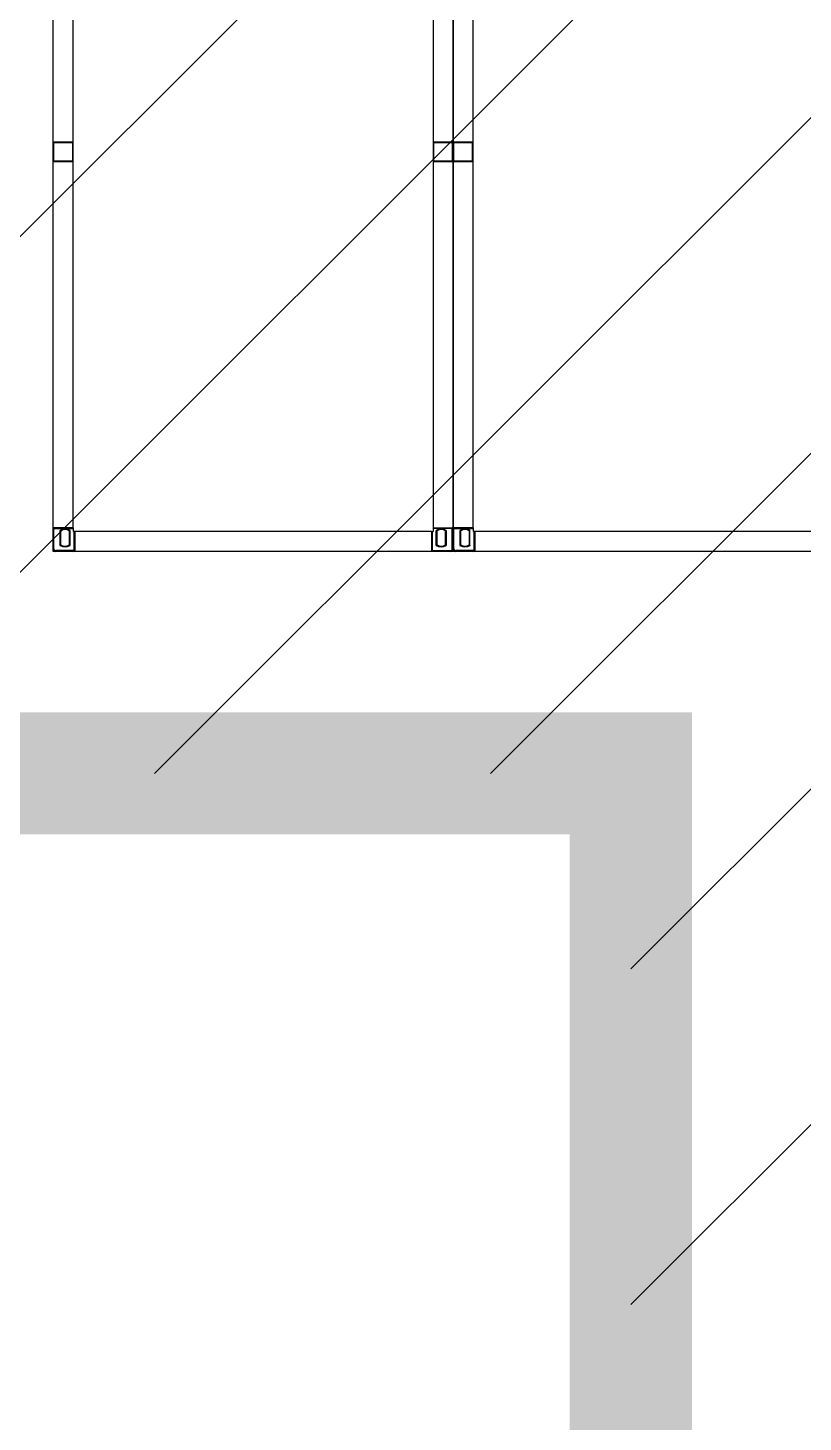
# Model space of a CAD drawing. Header units: millimetres. Extents: x 4080735 to 4152075, y -451436 to -400976.
# Drawn here: x 4146539 to 4146888, y -407620 to -406992 of the extents above; entities that cross this region are included whole.
import ezdxf

# ---------------------------------------------------------------- set-up
doc = ezdxf.new("R2010")
doc.units = ezdxf.units.MM
doc.header["$LTSCALE"] = 60
doc.layers.add('3', color=3, linetype='Continuous')

# ---------------------------------------------------------------- blocks, each defined once
blk = doc.blocks.new('KEY PLAN_NEW')
at = {"color": 253}
for p, q in [((-1340.86, -1728.38), (-1340.86, -1615.5)), ((-1286.86, -1615.5), (-1286.86, -1728.38)), ((-1280.86, -1728.38), (-1280.86, -1615.5)), ((-1343.86, -1670.44), (-1340.86, -1670.44)), ((-1343.86, -1670.44), (-1343.86, -1673.44)), ((-1343.74, -1673.32), (-1343.74, -1670.56)), ((-1343.74, -1673.32), (-1343.74, -1670.56)), ((-1343.74, -1670.56), (-1340.98, -1670.56)), ((-1340.98, -1670.56), (-1340.98, -1673.32)), ((-1340.86, -1673.44), (-1340.86, -1670.44)), ((-1286.86, -1670.44), (-1283.86, -1670.44)), ((-1286.86, -1670.44), (-1286.86, -1673.44)), ((-1286.74, -1673.32), (-1286.74, -1670.56)), ((-1286.74, -1673.32), (-1286.74, -1670.56)), ((-1286.74, -1670.56), (-1283.98, -1670.56)), ((-1283.98, -1670.56), (-1283.98, -1673.32)), ((-1283.86, -1670.44), (-1283.86, -1673.44)), ((-1283.86, -1670.44), (-1280.86, -1670.44)), ((-1283.74, -1673.32), (-1283.74, -1670.56)), ((-1283.74, -1670.56), (-1280.98, -1670.56)), ((-1280.98, -1670.56), (-1280.98, -1673.32)), ((-1280.98, -1670.56), (-1280.98, -1673.32)), ((-1280.86, -1673.44), (-1280.86, -1670.44)), ((-1340.86, -1673.44), (-1343.86, -1673.44)), ((-1340.98, -1673.32), (-1343.74, -1673.32)), ((-1283.86, -1673.44), (-1286.86, -1673.44)), ((-1283.98, -1673.32), (-1286.74, -1673.32)), ((-1280.86, -1673.44), (-1283.86, -1673.44)), ((-1280.98, -1673.32), (-1283.74, -1673.32)), ((-1340.86, -1728.38), (-1340.86, -1728.94)), ((-1340.62, -1728.94), (-1340.86, -1728.94)), ((-1287.1, -1728.94), (-1340.62, -1728.94)), ((-1287.1, -1728.94), (-1286.86, -1728.94)), ((-1286.86, -1728.38), (-1286.86, -1728.94)), ((-1280.86, -1728.38), (-1280.86, -1728.94)), ((-1280.62, -1728.94), (-1280.86, -1728.94)), ((-1227.1, -1728.94), (-1280.62, -1728.94))]:
    blk.add_line(p, q, dxfattribs=at)
at = {"color": 253, "linetype": 'Continuous'}
for p, q in [((-1340.86, -1728.38), (-1343.86, -1728.38)), ((-1343.74, -1728.5), (-1343.86, -1728.5)), ((-1343.74, -1728.38), (-1343.74, -1728.5)), ((-1343.74, -1728.5), (-1340.86, -1728.5)), ((-1343.74, -1731.53), (-1343.74, -1728.5)), ((-1342.84, -1728.78), (-1342.84, -1731.04)), ((-1342.72, -1730.98), (-1342.72, -1728.85)), ((-1341.45, -1728.85), (-1341.45, -1730.98)), ((-1341.33, -1731.04), (-1341.33, -1728.78)), ((-1340.74, -1728.94), (-1340.74, -1731.82)), ((-1340.62, -1728.94), (-1340.62, -1731.94)), ((-1287.1, -1728.94), (-1287.1, -1731.94)), ((-1286.98, -1728.94), (-1286.98, -1731.82)), ((-1286.86, -1728.38), (-1283.86, -1728.38)), ((-1283.98, -1728.5), (-1286.86, -1728.5)), ((-1286.4, -1731.04), (-1286.4, -1728.78)), ((-1286.28, -1728.85), (-1286.28, -1730.98)), ((-1285.01, -1730.98), (-1285.01, -1728.85)), ((-1284.89, -1728.78), (-1284.89, -1731.04)), ((-1283.98, -1728.38), (-1283.98, -1728.5)), ((-1283.98, -1728.5), (-1283.86, -1728.5)), ((-1283.98, -1731.53), (-1283.98, -1728.5)), ((-1280.86, -1728.38), (-1283.86, -1728.38)), ((-1283.74, -1728.5), (-1283.86, -1728.5)), ((-1283.74, -1728.38), (-1283.74, -1728.5)), ((-1283.74, -1728.5), (-1280.86, -1728.5)), ((-1283.74, -1731.53), (-1283.74, -1728.5)), ((-1282.84, -1728.78), (-1282.84, -1731.04)), ((-1282.72, -1730.98), (-1282.72, -1728.85)), ((-1281.45, -1728.85), (-1281.45, -1730.98)), ((-1281.33, -1731.04), (-1281.33, -1728.78)), ((-1280.74, -1728.94), (-1280.74, -1731.82)), ((-1280.62, -1728.94), (-1280.62, -1731.94)), ((-1343.74, -1731.53), (-1343.86, -1731.53)), ((-1343.74, -1731.82), (-1343.74, -1731.82)), ((-1343.74, -1731.82), (-1343.74, -1731.82)), ((-1343.45, -1731.82), (-1343.45, -1731.94)), ((-1340.74, -1731.82), (-1343.45, -1731.82)), ((-1340.74, -1731.94), (-1340.74, -1731.82)), ((-1340.62, -1731.82), (-1340.74, -1731.82)), ((-1287.1, -1731.82), (-1286.98, -1731.82)), ((-1286.98, -1731.94), (-1286.98, -1731.82)), ((-1286.98, -1731.82), (-1284.27, -1731.82)), ((-1284.27, -1731.82), (-1284.27, -1731.94)), ((-1283.98, -1731.53), (-1283.86, -1731.53)), ((-1283.98, -1731.82), (-1283.98, -1731.82)), ((-1283.98, -1731.82), (-1283.98, -1731.82)), ((-1283.74, -1731.53), (-1283.86, -1731.53)), ((-1283.74, -1731.82), (-1283.74, -1731.82)), ((-1283.74, -1731.82), (-1283.74, -1731.82)), ((-1283.45, -1731.82), (-1283.45, -1731.94)), ((-1280.74, -1731.82), (-1283.45, -1731.82)), ((-1280.74, -1731.94), (-1280.74, -1731.82)), ((-1280.62, -1731.82), (-1280.74, -1731.82))]:
    blk.add_line(p, q, dxfattribs=at)
at = {"color": 253}
for points in [[(-1283.86, -1731.94), (-1343.86, -1731.94), (-1343.86, -1611.94), (-1283.86, -1611.94)], [(-1283.86, -1611.94), (-1223.86, -1611.94), (-1223.86, -1731.94), (-1283.86, -1731.94)]]:
    blk.add_lwpolyline(points, close=True, dxfattribs=at)
at = {"color": 253, "linetype": 'Continuous'}
for centre, radius, start, end in [((-1343.74, -1728.5), 0.12, 90, 180), ((-1342.08, -1729.91), 1.36, 56.2792, 123.7208), ((-1342.08, -1729.91), 1.24, 59.1964, 120.8036), ((-1285.64, -1729.91), 1.36, 56.2792, 123.7208), ((-1285.64, -1729.91), 1.24, 59.1964, 120.8036), ((-1283.98, -1728.5), 0.12, 0, 90), ((-1283.74, -1728.5), 0.12, 90, 180), ((-1282.08, -1729.91), 1.36, 56.2792, 123.7208), ((-1282.08, -1729.91), 1.24, 59.1964, 120.8036), ((-1342.08, -1729.91), 1.36, 236.2792, 303.7208), ((-1342.08, -1729.91), 1.24, 239.1964, 300.8036), ((-1285.64, -1729.91), 1.36, 236.2792, 303.7208), ((-1285.64, -1729.91), 1.24, 239.1964, 300.8036), ((-1282.08, -1729.91), 1.36, 236.2792, 303.7208), ((-1282.08, -1729.91), 1.24, 239.1964, 300.8036), ((-1343.45, -1731.53), 0.41, 180, 270), ((-1343.45, -1731.53), 0.29, 180, 270), ((-1340.74, -1731.82), 0.12, 270, 0), ((-1286.98, -1731.82), 0.12, 180, 270), ((-1284.27, -1731.53), 0.41, 270, 0), ((-1284.27, -1731.53), 0.29, 270, 0), ((-1283.45, -1731.53), 0.41, 180, 270), ((-1283.45, -1731.53), 0.29, 180, 270), ((-1280.74, -1731.82), 0.12, 270, 0)]:
    blk.add_arc(centre, radius, start, end, dxfattribs=at)
for points, knots in [([(-1342.84, -1728.78), (-1342.84, -1728.78, 46), (-1342.84, -1728.78, 46), (-1342.83, -1728.78, 46), (-1342.83, -1728.78, 46), (-1342.83, -1728.78, 46), (-1342.83, -1728.79, 46), (-1342.83, -1728.79, 46), (-1342.82, -1728.79, 46), (-1342.82, -1728.79, 46), (-1342.81, -1728.8, 46), (-1342.81, -1728.8, 46), (-1342.8, -1728.8, 46), (-1342.8, -1728.8, 46), (-1342.8, -1728.8, 46), (-1342.8, -1728.8, 46), (-1342.79, -1728.81, 46), (-1342.79, -1728.81, 46), (-1342.79, -1728.81, 46), (-1342.79, -1728.81, 46), (-1342.78, -1728.81, 46), (-1342.78, -1728.82, 46), (-1342.77, -1728.82, 46), (-1342.77, -1728.82, 46), (-1342.76, -1728.82, 46), (-1342.76, -1728.82, 46), (-1342.76, -1728.82, 46), (-1342.76, -1728.82, 46), (-1342.76, -1728.83, 46), (-1342.76, -1728.83, 46), (-1342.75, -1728.83, 46), (-1342.75, -1728.83, 46), (-1342.74, -1728.83, 46), (-1342.74, -1728.83, 46), (-1342.74, -1728.84, 46), (-1342.74, -1728.84, 46), (-1342.74, -1728.84, 46), (-1342.74, -1728.84, 46), (-1342.73, -1728.84, 46), (-1342.73, -1728.84, 46), (-1342.73, -1728.84, 46), (-1342.73, -1728.84, 46), (-1342.73, -1728.84, 46), (-1342.72, -1728.84, 46), (-1342.72, -1728.85, 46), (-1342.72, -1728.85, 46), (-1342.72, -1728.85, 46), (-1342.72, -1728.85, 46), (-1342.72, -1728.85, 46), (-1342.72, -1728.85, 46), (-1342.72, -1728.85, 46), (-1342.72, -1728.85, 46), (-1342.72, -1728.85, 46), (-1342.72, -1728.85, 46)], [0, 0, 0, 0, 0.00782, 0.00782, 0.015639, 0.031279, 0.031279, 0.062557, 0.062557, 0.125114, 0.125114, 0.187671, 0.187671, 0.21895, 0.21895, 0.234589, 0.234589, 0.250228, 0.250228, 0.312785, 0.312785, 0.375342, 0.375342, 0.437899, 0.437899, 0.453538, 0.453538, 0.469178, 0.469178, 0.500456, 0.500456, 0.563013, 0.563013, 0.62557, 0.62557, 0.641209, 0.641209, 0.656849, 0.656849, 0.688127, 0.688127, 0.750684, 0.750684, 0.813241, 0.813241, 0.828881, 0.828881, 0.84452, 0.84452, 0.875798, 0.875798, 0.938355, 1, 1, 1, 1]), ([(-1341.45, -1728.85), (-1341.45, -1728.85, 46), (-1341.45, -1728.85, 46), (-1341.45, -1728.85, 46), (-1341.44, -1728.85, 46), (-1341.44, -1728.85, 46), (-1341.44, -1728.85, 46), (-1341.44, -1728.85, 46), (-1341.44, -1728.85, 46), (-1341.44, -1728.85, 46), (-1341.44, -1728.84, 46), (-1341.44, -1728.84, 46), (-1341.43, -1728.84, 46), (-1341.43, -1728.84, 46), (-1341.43, -1728.84, 46), (-1341.43, -1728.84, 46), (-1341.43, -1728.84, 46), (-1341.43, -1728.84, 46), (-1341.43, -1728.84, 46), (-1341.43, -1728.84, 46), (-1341.42, -1728.83, 46), (-1341.42, -1728.83, 46), (-1341.41, -1728.83, 46), (-1341.41, -1728.83, 46), (-1341.41, -1728.83, 46), (-1341.41, -1728.83, 46), (-1341.4, -1728.82, 46), (-1341.4, -1728.82, 46), (-1341.4, -1728.82, 46), (-1341.4, -1728.82, 46), (-1341.4, -1728.82, 46), (-1341.39, -1728.82, 46), (-1341.39, -1728.82, 46), (-1341.38, -1728.81, 46), (-1341.38, -1728.81, 46), (-1341.37, -1728.81, 46), (-1341.37, -1728.81, 46), (-1341.37, -1728.81, 46), (-1341.37, -1728.8, 46), (-1341.37, -1728.8, 46), (-1341.36, -1728.8, 46), (-1341.36, -1728.8, 46), (-1341.36, -1728.8, 46), (-1341.35, -1728.8, 46), (-1341.35, -1728.79, 46), (-1341.34, -1728.79, 46), (-1341.34, -1728.79, 46), (-1341.33, -1728.79, 46), (-1341.33, -1728.78, 46), (-1341.33, -1728.78, 46), (-1341.33, -1728.78, 46), (-1341.33, -1728.78, 46), (-1341.33, -1728.78, 46), (-1341.33, -1728.78, 46)], [0, 0, 0, 0, 0.06206, 0.12459, 0.12459, 0.155854, 0.155854, 0.171487, 0.171487, 0.187119, 0.187119, 0.249648, 0.249648, 0.312178, 0.312178, 0.343442, 0.343442, 0.359075, 0.359075, 0.374707, 0.374707, 0.437236, 0.437236, 0.499766, 0.499766, 0.53103, 0.53103, 0.546663, 0.546663, 0.562295, 0.562295, 0.624824, 0.624824, 0.687353, 0.687353, 0.749883, 0.749883, 0.765515, 0.765515, 0.781147, 0.781147, 0.812412, 0.812412, 0.874941, 0.874941, 0.937471, 0.937471, 0.968735, 0.968735, 0.984368, 0.992184, 0.992184, 1, 1, 1, 1]), ([(-1286.28, -1728.85), (-1286.28, -1728.85, 46), (-1286.28, -1728.85, 46), (-1286.28, -1728.85, 46), (-1286.28, -1728.85, 46), (-1286.28, -1728.85, 46), (-1286.28, -1728.85, 46), (-1286.28, -1728.85, 46), (-1286.28, -1728.85, 46), (-1286.28, -1728.85, 46), (-1286.28, -1728.84, 46), (-1286.29, -1728.84, 46), (-1286.29, -1728.84, 46), (-1286.29, -1728.84, 46), (-1286.29, -1728.84, 46), (-1286.29, -1728.84, 46), (-1286.3, -1728.84, 46), (-1286.3, -1728.84, 46), (-1286.3, -1728.84, 46), (-1286.3, -1728.84, 46), (-1286.3, -1728.83, 46), (-1286.3, -1728.83, 46), (-1286.31, -1728.83, 46), (-1286.31, -1728.83, 46), (-1286.32, -1728.83, 46), (-1286.32, -1728.83, 46), (-1286.32, -1728.82, 46), (-1286.32, -1728.82, 46), (-1286.32, -1728.82, 46), (-1286.32, -1728.82, 46), (-1286.33, -1728.82, 46), (-1286.33, -1728.82, 46), (-1286.34, -1728.82, 46), (-1286.34, -1728.81, 46), (-1286.35, -1728.81, 46), (-1286.35, -1728.81, 46), (-1286.35, -1728.81, 46), (-1286.35, -1728.81, 46), (-1286.36, -1728.8, 46), (-1286.36, -1728.8, 46), (-1286.36, -1728.8, 46), (-1286.36, -1728.8, 46), (-1286.37, -1728.8, 46), (-1286.37, -1728.8, 46), (-1286.38, -1728.79, 46), (-1286.38, -1728.79, 46), (-1286.39, -1728.79, 46), (-1286.39, -1728.79, 46), (-1286.39, -1728.78, 46), (-1286.39, -1728.78, 46), (-1286.39, -1728.78, 46), (-1286.4, -1728.78, 46), (-1286.4, -1728.78, 46), (-1286.4, -1728.78, 46)], [0, 0, 0, 0, 0.06206, 0.12459, 0.12459, 0.155854, 0.155854, 0.171487, 0.171487, 0.187119, 0.187119, 0.249648, 0.249648, 0.312178, 0.312178, 0.343442, 0.343442, 0.359075, 0.359075, 0.374707, 0.374707, 0.437236, 0.437236, 0.499766, 0.499766, 0.53103, 0.53103, 0.546663, 0.546663, 0.562295, 0.562295, 0.624824, 0.624824, 0.687353, 0.687353, 0.749883, 0.749883, 0.765515, 0.765515, 0.781147, 0.781147, 0.812412, 0.812412, 0.874941, 0.874941, 0.937471, 0.937471, 0.968735, 0.968735, 0.984368, 0.992184, 0.992184, 1, 1, 1, 1]), ([(-1284.89, -1728.78), (-1284.89, -1728.78, 46), (-1284.89, -1728.78, 46), (-1284.89, -1728.78, 46), (-1284.89, -1728.78, 46), (-1284.89, -1728.78, 46), (-1284.89, -1728.79, 46), (-1284.9, -1728.79, 46), (-1284.9, -1728.79, 46), (-1284.91, -1728.79, 46), (-1284.91, -1728.8, 46), (-1284.92, -1728.8, 46), (-1284.92, -1728.8, 46), (-1284.92, -1728.8, 46), (-1284.93, -1728.8, 46), (-1284.93, -1728.8, 46), (-1284.93, -1728.81, 46), (-1284.93, -1728.81, 46), (-1284.93, -1728.81, 46), (-1284.94, -1728.81, 46), (-1284.94, -1728.81, 46), (-1284.95, -1728.82, 46), (-1284.95, -1728.82, 46), (-1284.96, -1728.82, 46), (-1284.96, -1728.82, 46), (-1284.96, -1728.82, 46), (-1284.96, -1728.82, 46), (-1284.96, -1728.82, 46), (-1284.97, -1728.83, 46), (-1284.97, -1728.83, 46), (-1284.97, -1728.83, 46), (-1284.97, -1728.83, 46), (-1284.98, -1728.83, 46), (-1284.98, -1728.83, 46), (-1284.99, -1728.84, 46), (-1284.99, -1728.84, 46), (-1284.99, -1728.84, 46), (-1284.99, -1728.84, 46), (-1284.99, -1728.84, 46), (-1284.99, -1728.84, 46), (-1284.99, -1728.84, 46), (-1284.99, -1728.84, 46), (-1285, -1728.84, 46), (-1285, -1728.84, 46), (-1285, -1728.85, 46), (-1285, -1728.85, 46), (-1285, -1728.85, 46), (-1285, -1728.85, 46), (-1285, -1728.85, 46), (-1285, -1728.85, 46), (-1285.01, -1728.85, 46), (-1285.01, -1728.85, 46), (-1285.01, -1728.85, 46), (-1285.01, -1728.85, 46)], [0, 0, 0, 0, 0.00782, 0.00782, 0.015639, 0.031279, 0.031279, 0.062557, 0.062557, 0.125114, 0.125114, 0.187671, 0.187671, 0.21895, 0.21895, 0.234589, 0.234589, 0.250228, 0.250228, 0.312785, 0.312785, 0.375342, 0.375342, 0.437899, 0.437899, 0.453538, 0.453538, 0.469178, 0.469178, 0.500456, 0.500456, 0.563013, 0.563013, 0.62557, 0.62557, 0.641209, 0.641209, 0.656849, 0.656849, 0.688127, 0.688127, 0.750684, 0.750684, 0.813241, 0.813241, 0.828881, 0.828881, 0.84452, 0.84452, 0.875798, 0.875798, 0.938355, 1, 1, 1, 1]), ([(-1282.84, -1728.78), (-1282.84, -1728.78, 46), (-1282.84, -1728.78, 46), (-1282.83, -1728.78, 46), (-1282.83, -1728.78, 46), (-1282.83, -1728.78, 46), (-1282.83, -1728.79, 46), (-1282.83, -1728.79, 46), (-1282.82, -1728.79, 46), (-1282.82, -1728.79, 46), (-1282.81, -1728.8, 46), (-1282.81, -1728.8, 46), (-1282.8, -1728.8, 46), (-1282.8, -1728.8, 46), (-1282.8, -1728.8, 46), (-1282.8, -1728.8, 46), (-1282.79, -1728.81, 46), (-1282.79, -1728.81, 46), (-1282.79, -1728.81, 46), (-1282.79, -1728.81, 46), (-1282.78, -1728.81, 46), (-1282.78, -1728.82, 46), (-1282.77, -1728.82, 46), (-1282.77, -1728.82, 46), (-1282.76, -1728.82, 46), (-1282.76, -1728.82, 46), (-1282.76, -1728.82, 46), (-1282.76, -1728.82, 46), (-1282.76, -1728.83, 46), (-1282.76, -1728.83, 46), (-1282.75, -1728.83, 46), (-1282.75, -1728.83, 46), (-1282.74, -1728.83, 46), (-1282.74, -1728.83, 46), (-1282.74, -1728.84, 46), (-1282.74, -1728.84, 46), (-1282.74, -1728.84, 46), (-1282.74, -1728.84, 46), (-1282.73, -1728.84, 46), (-1282.73, -1728.84, 46), (-1282.73, -1728.84, 46), (-1282.73, -1728.84, 46), (-1282.73, -1728.84, 46), (-1282.72, -1728.84, 46), (-1282.72, -1728.85, 46), (-1282.72, -1728.85, 46), (-1282.72, -1728.85, 46), (-1282.72, -1728.85, 46), (-1282.72, -1728.85, 46), (-1282.72, -1728.85, 46), (-1282.72, -1728.85, 46), (-1282.72, -1728.85, 46), (-1282.72, -1728.85, 46), (-1282.72, -1728.85, 46)], [0, 0, 0, 0, 0.00782, 0.00782, 0.015639, 0.031279, 0.031279, 0.062557, 0.062557, 0.125114, 0.125114, 0.187671, 0.187671, 0.21895, 0.21895, 0.234589, 0.234589, 0.250228, 0.250228, 0.312785, 0.312785, 0.375342, 0.375342, 0.437899, 0.437899, 0.453538, 0.453538, 0.469178, 0.469178, 0.500456, 0.500456, 0.563013, 0.563013, 0.62557, 0.62557, 0.641209, 0.641209, 0.656849, 0.656849, 0.688127, 0.688127, 0.750684, 0.750684, 0.813241, 0.813241, 0.828881, 0.828881, 0.84452, 0.84452, 0.875798, 0.875798, 0.938355, 1, 1, 1, 1]), ([(-1281.45, -1728.85), (-1281.45, -1728.85, 46), (-1281.45, -1728.85, 46), (-1281.45, -1728.85, 46), (-1281.44, -1728.85, 46), (-1281.44, -1728.85, 46), (-1281.44, -1728.85, 46), (-1281.44, -1728.85, 46), (-1281.44, -1728.85, 46), (-1281.44, -1728.85, 46), (-1281.44, -1728.84, 46), (-1281.44, -1728.84, 46), (-1281.43, -1728.84, 46), (-1281.43, -1728.84, 46), (-1281.43, -1728.84, 46), (-1281.43, -1728.84, 46), (-1281.43, -1728.84, 46), (-1281.43, -1728.84, 46), (-1281.43, -1728.84, 46), (-1281.43, -1728.84, 46), (-1281.42, -1728.83, 46), (-1281.42, -1728.83, 46), (-1281.41, -1728.83, 46), (-1281.41, -1728.83, 46), (-1281.41, -1728.83, 46), (-1281.41, -1728.83, 46), (-1281.4, -1728.82, 46), (-1281.4, -1728.82, 46), (-1281.4, -1728.82, 46), (-1281.4, -1728.82, 46), (-1281.4, -1728.82, 46), (-1281.39, -1728.82, 46), (-1281.39, -1728.82, 46), (-1281.38, -1728.81, 46), (-1281.38, -1728.81, 46), (-1281.37, -1728.81, 46), (-1281.37, -1728.81, 46), (-1281.37, -1728.81, 46), (-1281.37, -1728.8, 46), (-1281.37, -1728.8, 46), (-1281.36, -1728.8, 46), (-1281.36, -1728.8, 46), (-1281.36, -1728.8, 46), (-1281.35, -1728.8, 46), (-1281.35, -1728.79, 46), (-1281.34, -1728.79, 46), (-1281.34, -1728.79, 46), (-1281.33, -1728.79, 46), (-1281.33, -1728.78, 46), (-1281.33, -1728.78, 46), (-1281.33, -1728.78, 46), (-1281.33, -1728.78, 46), (-1281.33, -1728.78, 46), (-1281.33, -1728.78, 46)], [0, 0, 0, 0, 0.06206, 0.12459, 0.12459, 0.155854, 0.155854, 0.171487, 0.171487, 0.187119, 0.187119, 0.249648, 0.249648, 0.312178, 0.312178, 0.343442, 0.343442, 0.359075, 0.359075, 0.374707, 0.374707, 0.437236, 0.437236, 0.499766, 0.499766, 0.53103, 0.53103, 0.546663, 0.546663, 0.562295, 0.562295, 0.624824, 0.624824, 0.687353, 0.687353, 0.749883, 0.749883, 0.765515, 0.765515, 0.781147, 0.781147, 0.812412, 0.812412, 0.874941, 0.874941, 0.937471, 0.937471, 0.968735, 0.968735, 0.984368, 0.992184, 0.992184, 1, 1, 1, 1]), ([(-1342.84, -1731.04), (-1342.84, -1731.04, 46), (-1342.84, -1731.04, 46), (-1342.83, -1731.04, 46), (-1342.83, -1731.04, 46), (-1342.83, -1731.04, 46), (-1342.83, -1731.04, 46), (-1342.83, -1731.04, 46), (-1342.82, -1731.04, 46), (-1342.82, -1731.03, 46), (-1342.81, -1731.03, 46), (-1342.81, -1731.03, 46), (-1342.8, -1731.03, 46), (-1342.8, -1731.03, 46), (-1342.8, -1731.02, 46), (-1342.8, -1731.02, 46), (-1342.79, -1731.02, 46), (-1342.79, -1731.02, 46), (-1342.79, -1731.02, 46), (-1342.79, -1731.02, 46), (-1342.78, -1731.01, 46), (-1342.78, -1731.01, 46), (-1342.77, -1731.01, 46), (-1342.77, -1731.01, 46), (-1342.76, -1731, 46), (-1342.76, -1731, 46), (-1342.76, -1731, 46), (-1342.76, -1731, 46), (-1342.76, -1731, 46), (-1342.76, -1731, 46), (-1342.75, -1731, 46), (-1342.75, -1731, 46), (-1342.74, -1730.99, 46), (-1342.74, -1730.99, 46), (-1342.74, -1730.99, 46), (-1342.74, -1730.99, 46), (-1342.74, -1730.99, 46), (-1342.74, -1730.99, 46), (-1342.73, -1730.99, 46), (-1342.73, -1730.99, 46), (-1342.73, -1730.99, 46), (-1342.73, -1730.99, 46), (-1342.73, -1730.98, 46), (-1342.72, -1730.98, 46), (-1342.72, -1730.98, 46), (-1342.72, -1730.98, 46), (-1342.72, -1730.98, 46), (-1342.72, -1730.98, 46), (-1342.72, -1730.98, 46), (-1342.72, -1730.98, 46), (-1342.72, -1730.98, 46), (-1342.72, -1730.98, 46), (-1342.72, -1730.98, 46), (-1342.72, -1730.98, 46)], [0, 0, 0, 0, 0.00782, 0.00782, 0.015639, 0.031279, 0.031279, 0.062557, 0.062557, 0.125114, 0.125114, 0.187671, 0.187671, 0.21895, 0.21895, 0.234589, 0.234589, 0.250228, 0.250228, 0.312785, 0.312785, 0.375342, 0.375342, 0.437899, 0.437899, 0.453538, 0.453538, 0.469178, 0.469178, 0.500456, 0.500456, 0.563013, 0.563013, 0.62557, 0.62557, 0.641209, 0.641209, 0.656849, 0.656849, 0.688127, 0.688127, 0.750684, 0.750684, 0.813241, 0.813241, 0.828881, 0.828881, 0.84452, 0.84452, 0.875798, 0.875798, 0.938355, 1, 1, 1, 1]), ([(-1341.45, -1730.98), (-1341.45, -1730.98, 46), (-1341.45, -1730.98, 46), (-1341.45, -1730.98, 46), (-1341.44, -1730.98, 46), (-1341.44, -1730.98, 46), (-1341.44, -1730.98, 46), (-1341.44, -1730.98, 46), (-1341.44, -1730.98, 46), (-1341.44, -1730.98, 46), (-1341.44, -1730.98, 46), (-1341.44, -1730.98, 46), (-1341.43, -1730.99, 46), (-1341.43, -1730.99, 46), (-1341.43, -1730.99, 46), (-1341.43, -1730.99, 46), (-1341.43, -1730.99, 46), (-1341.43, -1730.99, 46), (-1341.43, -1730.99, 46), (-1341.43, -1730.99, 46), (-1341.42, -1730.99, 46), (-1341.42, -1730.99, 46), (-1341.41, -1731, 46), (-1341.41, -1731, 46), (-1341.41, -1731, 46), (-1341.41, -1731, 46), (-1341.4, -1731, 46), (-1341.4, -1731, 46), (-1341.4, -1731, 46), (-1341.4, -1731, 46), (-1341.4, -1731.01, 46), (-1341.39, -1731.01, 46), (-1341.39, -1731.01, 46), (-1341.38, -1731.01, 46), (-1341.38, -1731.02, 46), (-1341.37, -1731.02, 46), (-1341.37, -1731.02, 46), (-1341.37, -1731.02, 46), (-1341.37, -1731.02, 46), (-1341.37, -1731.02, 46), (-1341.36, -1731.03, 46), (-1341.36, -1731.03, 46), (-1341.36, -1731.03, 46), (-1341.35, -1731.03, 46), (-1341.35, -1731.03, 46), (-1341.34, -1731.04, 46), (-1341.34, -1731.04, 46), (-1341.33, -1731.04, 46), (-1341.33, -1731.04, 46), (-1341.33, -1731.04, 46), (-1341.33, -1731.04, 46), (-1341.33, -1731.04, 46), (-1341.33, -1731.04, 46), (-1341.33, -1731.04, 46)], [0, 0, 0, 0, 0.06206, 0.12459, 0.12459, 0.155854, 0.155854, 0.171487, 0.171487, 0.187119, 0.187119, 0.249648, 0.249648, 0.312178, 0.312178, 0.343442, 0.343442, 0.359075, 0.359075, 0.374707, 0.374707, 0.437236, 0.437236, 0.499766, 0.499766, 0.53103, 0.53103, 0.546663, 0.546663, 0.562295, 0.562295, 0.624824, 0.624824, 0.687353, 0.687353, 0.749883, 0.749883, 0.765515, 0.765515, 0.781147, 0.781147, 0.812412, 0.812412, 0.874941, 0.874941, 0.937471, 0.937471, 0.968735, 0.968735, 0.984368, 0.992184, 0.992184, 1, 1, 1, 1]), ([(-1286.28, -1730.98), (-1286.28, -1730.98, 46), (-1286.28, -1730.98, 46), (-1286.28, -1730.98, 46), (-1286.28, -1730.98, 46), (-1286.28, -1730.98, 46), (-1286.28, -1730.98, 46), (-1286.28, -1730.98, 46), (-1286.28, -1730.98, 46), (-1286.28, -1730.98, 46), (-1286.28, -1730.98, 46), (-1286.29, -1730.98, 46), (-1286.29, -1730.99, 46), (-1286.29, -1730.99, 46), (-1286.29, -1730.99, 46), (-1286.29, -1730.99, 46), (-1286.3, -1730.99, 46), (-1286.3, -1730.99, 46), (-1286.3, -1730.99, 46), (-1286.3, -1730.99, 46), (-1286.3, -1730.99, 46), (-1286.3, -1730.99, 46), (-1286.31, -1731, 46), (-1286.31, -1731, 46), (-1286.32, -1731, 46), (-1286.32, -1731, 46), (-1286.32, -1731, 46), (-1286.32, -1731, 46), (-1286.32, -1731, 46), (-1286.32, -1731, 46), (-1286.33, -1731.01, 46), (-1286.33, -1731.01, 46), (-1286.34, -1731.01, 46), (-1286.34, -1731.01, 46), (-1286.35, -1731.02, 46), (-1286.35, -1731.02, 46), (-1286.35, -1731.02, 46), (-1286.35, -1731.02, 46), (-1286.36, -1731.02, 46), (-1286.36, -1731.02, 46), (-1286.36, -1731.03, 46), (-1286.36, -1731.03, 46), (-1286.37, -1731.03, 46), (-1286.37, -1731.03, 46), (-1286.38, -1731.03, 46), (-1286.38, -1731.04, 46), (-1286.39, -1731.04, 46), (-1286.39, -1731.04, 46), (-1286.39, -1731.04, 46), (-1286.39, -1731.04, 46), (-1286.39, -1731.04, 46), (-1286.4, -1731.04, 46), (-1286.4, -1731.04, 46), (-1286.4, -1731.04, 46)], [0, 0, 0, 0, 0.06206, 0.12459, 0.12459, 0.155854, 0.155854, 0.171487, 0.171487, 0.187119, 0.187119, 0.249648, 0.249648, 0.312178, 0.312178, 0.343442, 0.343442, 0.359075, 0.359075, 0.374707, 0.374707, 0.437236, 0.437236, 0.499766, 0.499766, 0.53103, 0.53103, 0.546663, 0.546663, 0.562295, 0.562295, 0.624824, 0.624824, 0.687353, 0.687353, 0.749883, 0.749883, 0.765515, 0.765515, 0.781147, 0.781147, 0.812412, 0.812412, 0.874941, 0.874941, 0.937471, 0.937471, 0.968735, 0.968735, 0.984368, 0.992184, 0.992184, 1, 1, 1, 1]), ([(-1284.89, -1731.04), (-1284.89, -1731.04, 46), (-1284.89, -1731.04, 46), (-1284.89, -1731.04, 46), (-1284.89, -1731.04, 46), (-1284.89, -1731.04, 46), (-1284.89, -1731.04, 46), (-1284.9, -1731.04, 46), (-1284.9, -1731.04, 46), (-1284.91, -1731.03, 46), (-1284.91, -1731.03, 46), (-1284.92, -1731.03, 46), (-1284.92, -1731.03, 46), (-1284.92, -1731.03, 46), (-1284.93, -1731.02, 46), (-1284.93, -1731.02, 46), (-1284.93, -1731.02, 46), (-1284.93, -1731.02, 46), (-1284.93, -1731.02, 46), (-1284.94, -1731.02, 46), (-1284.94, -1731.01, 46), (-1284.95, -1731.01, 46), (-1284.95, -1731.01, 46), (-1284.96, -1731.01, 46), (-1284.96, -1731, 46), (-1284.96, -1731, 46), (-1284.96, -1731, 46), (-1284.96, -1731, 46), (-1284.97, -1731, 46), (-1284.97, -1731, 46), (-1284.97, -1731, 46), (-1284.97, -1731, 46), (-1284.98, -1730.99, 46), (-1284.98, -1730.99, 46), (-1284.99, -1730.99, 46), (-1284.99, -1730.99, 46), (-1284.99, -1730.99, 46), (-1284.99, -1730.99, 46), (-1284.99, -1730.99, 46), (-1284.99, -1730.99, 46), (-1284.99, -1730.99, 46), (-1284.99, -1730.99, 46), (-1285, -1730.98, 46), (-1285, -1730.98, 46), (-1285, -1730.98, 46), (-1285, -1730.98, 46), (-1285, -1730.98, 46), (-1285, -1730.98, 46), (-1285, -1730.98, 46), (-1285, -1730.98, 46), (-1285.01, -1730.98, 46), (-1285.01, -1730.98, 46), (-1285.01, -1730.98, 46), (-1285.01, -1730.98, 46)], [0, 0, 0, 0, 0.00782, 0.00782, 0.015639, 0.031279, 0.031279, 0.062557, 0.062557, 0.125114, 0.125114, 0.187671, 0.187671, 0.21895, 0.21895, 0.234589, 0.234589, 0.250228, 0.250228, 0.312785, 0.312785, 0.375342, 0.375342, 0.437899, 0.437899, 0.453538, 0.453538, 0.469178, 0.469178, 0.500456, 0.500456, 0.563013, 0.563013, 0.62557, 0.62557, 0.641209, 0.641209, 0.656849, 0.656849, 0.688127, 0.688127, 0.750684, 0.750684, 0.813241, 0.813241, 0.828881, 0.828881, 0.84452, 0.84452, 0.875798, 0.875798, 0.938355, 1, 1, 1, 1]), ([(-1282.84, -1731.04), (-1282.84, -1731.04, 46), (-1282.84, -1731.04, 46), (-1282.83, -1731.04, 46), (-1282.83, -1731.04, 46), (-1282.83, -1731.04, 46), (-1282.83, -1731.04, 46), (-1282.83, -1731.04, 46), (-1282.82, -1731.04, 46), (-1282.82, -1731.03, 46), (-1282.81, -1731.03, 46), (-1282.81, -1731.03, 46), (-1282.8, -1731.03, 46), (-1282.8, -1731.03, 46), (-1282.8, -1731.02, 46), (-1282.8, -1731.02, 46), (-1282.79, -1731.02, 46), (-1282.79, -1731.02, 46), (-1282.79, -1731.02, 46), (-1282.79, -1731.02, 46), (-1282.78, -1731.01, 46), (-1282.78, -1731.01, 46), (-1282.77, -1731.01, 46), (-1282.77, -1731.01, 46), (-1282.76, -1731, 46), (-1282.76, -1731, 46), (-1282.76, -1731, 46), (-1282.76, -1731, 46), (-1282.76, -1731, 46), (-1282.76, -1731, 46), (-1282.75, -1731, 46), (-1282.75, -1731, 46), (-1282.74, -1730.99, 46), (-1282.74, -1730.99, 46), (-1282.74, -1730.99, 46), (-1282.74, -1730.99, 46), (-1282.74, -1730.99, 46), (-1282.74, -1730.99, 46), (-1282.73, -1730.99, 46), (-1282.73, -1730.99, 46), (-1282.73, -1730.99, 46), (-1282.73, -1730.99, 46), (-1282.73, -1730.98, 46), (-1282.72, -1730.98, 46), (-1282.72, -1730.98, 46), (-1282.72, -1730.98, 46), (-1282.72, -1730.98, 46), (-1282.72, -1730.98, 46), (-1282.72, -1730.98, 46), (-1282.72, -1730.98, 46), (-1282.72, -1730.98, 46), (-1282.72, -1730.98, 46), (-1282.72, -1730.98, 46), (-1282.72, -1730.98, 46)], [0, 0, 0, 0, 0.00782, 0.00782, 0.015639, 0.031279, 0.031279, 0.062557, 0.062557, 0.125114, 0.125114, 0.187671, 0.187671, 0.21895, 0.21895, 0.234589, 0.234589, 0.250228, 0.250228, 0.312785, 0.312785, 0.375342, 0.375342, 0.437899, 0.437899, 0.453538, 0.453538, 0.469178, 0.469178, 0.500456, 0.500456, 0.563013, 0.563013, 0.62557, 0.62557, 0.641209, 0.641209, 0.656849, 0.656849, 0.688127, 0.688127, 0.750684, 0.750684, 0.813241, 0.813241, 0.828881, 0.828881, 0.84452, 0.84452, 0.875798, 0.875798, 0.938355, 1, 1, 1, 1]), ([(-1281.45, -1730.98), (-1281.45, -1730.98, 46), (-1281.45, -1730.98, 46), (-1281.45, -1730.98, 46), (-1281.44, -1730.98, 46), (-1281.44, -1730.98, 46), (-1281.44, -1730.98, 46), (-1281.44, -1730.98, 46), (-1281.44, -1730.98, 46), (-1281.44, -1730.98, 46), (-1281.44, -1730.98, 46), (-1281.44, -1730.98, 46), (-1281.43, -1730.99, 46), (-1281.43, -1730.99, 46), (-1281.43, -1730.99, 46), (-1281.43, -1730.99, 46), (-1281.43, -1730.99, 46), (-1281.43, -1730.99, 46), (-1281.43, -1730.99, 46), (-1281.43, -1730.99, 46), (-1281.42, -1730.99, 46), (-1281.42, -1730.99, 46), (-1281.41, -1731, 46), (-1281.41, -1731, 46), (-1281.41, -1731, 46), (-1281.41, -1731, 46), (-1281.4, -1731, 46), (-1281.4, -1731, 46), (-1281.4, -1731, 46), (-1281.4, -1731, 46), (-1281.4, -1731.01, 46), (-1281.39, -1731.01, 46), (-1281.39, -1731.01, 46), (-1281.38, -1731.01, 46), (-1281.38, -1731.02, 46), (-1281.37, -1731.02, 46), (-1281.37, -1731.02, 46), (-1281.37, -1731.02, 46), (-1281.37, -1731.02, 46), (-1281.37, -1731.02, 46), (-1281.36, -1731.03, 46), (-1281.36, -1731.03, 46), (-1281.36, -1731.03, 46), (-1281.35, -1731.03, 46), (-1281.35, -1731.03, 46), (-1281.34, -1731.04, 46), (-1281.34, -1731.04, 46), (-1281.33, -1731.04, 46), (-1281.33, -1731.04, 46), (-1281.33, -1731.04, 46), (-1281.33, -1731.04, 46), (-1281.33, -1731.04, 46), (-1281.33, -1731.04, 46), (-1281.33, -1731.04, 46)], [0, 0, 0, 0, 0.06206, 0.12459, 0.12459, 0.155854, 0.155854, 0.171487, 0.171487, 0.187119, 0.187119, 0.249648, 0.249648, 0.312178, 0.312178, 0.343442, 0.343442, 0.359075, 0.359075, 0.374707, 0.374707, 0.437236, 0.437236, 0.499766, 0.499766, 0.53103, 0.53103, 0.546663, 0.546663, 0.562295, 0.562295, 0.624824, 0.624824, 0.687353, 0.687353, 0.749883, 0.749883, 0.765515, 0.765515, 0.781147, 0.781147, 0.812412, 0.812412, 0.874941, 0.874941, 0.937471, 0.937471, 0.968735, 0.968735, 0.984368, 0.992184, 0.992184, 1, 1, 1, 1])]:
    blk.add_open_spline(points, degree=3, knots=knots, dxfattribs=at)

msp = doc.modelspace()

# ---------------------------------------------------------------- hatches: boundary and pattern name
at = {"layer": '3'}
h = msp.add_hatch(dxfattribs=at)
h.set_pattern_fill('ANSI31', color=256, scale=855.36)
h.set_pattern_definition([(45, (-65702.36, -13536.25), (-75.603857, 75.603857), [])])
h.paths.add_polyline_path([(4145910.29, -405867.36), (4146090.29, -405867.36), (4146090.29, -405507.36), (4146630.29, -405507.36), (4146630.29, -405327.36), (4147730.29, -405327.36), (4147730.29, -405449.76), (4148570.65, -405449.76), (4148570.65, -406047.36), (4148630.29, -406047.36), (4148630.29, -407507.36), (4147379.29, -407507.36), (4147379.29, -407511.86), (4147370.29, -407511.86), (4147370.29, -407687.36), (4146810.29, -407687.36), (4146810.29, -407327.36), (4146450.29, -407327.36), (4146450.29, -406967.36), (4146090.29, -406967.36), (4146090.29, -406607.36), (4145550.29, -406607.36), (4145550.29, -406227.36), (4145910.29, -406227.36)])

# ---------------------------------------------------------------- linework, layer by layer
at = {"layer": '3', "const_width": 55}
msp.add_lwpolyline([(4145910.29, -405867.36), (4146090.29, -405867.36), (4146090.29, -405507.36), (4146630.29, -405507.36), (4146630.29, -405327.36), (4147730.29, -405327.36), (4147730.29, -405449.76), (4148570.65, -405449.76), (4148570.65, -406047.36), (4148630.29, -406047.36), (4148630.29, -407507.36), (4147379.29, -407507.36), (4147379.29, -407511.86), (4147370.29, -407511.86), (4147370.29, -407687.36), (4146810.29, -407687.36), (4146810.29, -407327.36), (4146450.29, -407327.36), (4146450.29, -406967.36), (4146090.29, -406967.36), (4146090.29, -406607.36), (4145550.29, -406607.36), (4145550.29, -406227.36), (4145910.29, -406227.36)], close=True, dxfattribs=at)

# ---------------------------------------------------------------- block references
at = {"xscale": 3, "yscale": 3, "zscale": 3}
msp.add_blockref('KEY PLAN_NEW', (4150581.88, -402031.53), dxfattribs=at)

doc.saveas('drawing.dxf')
